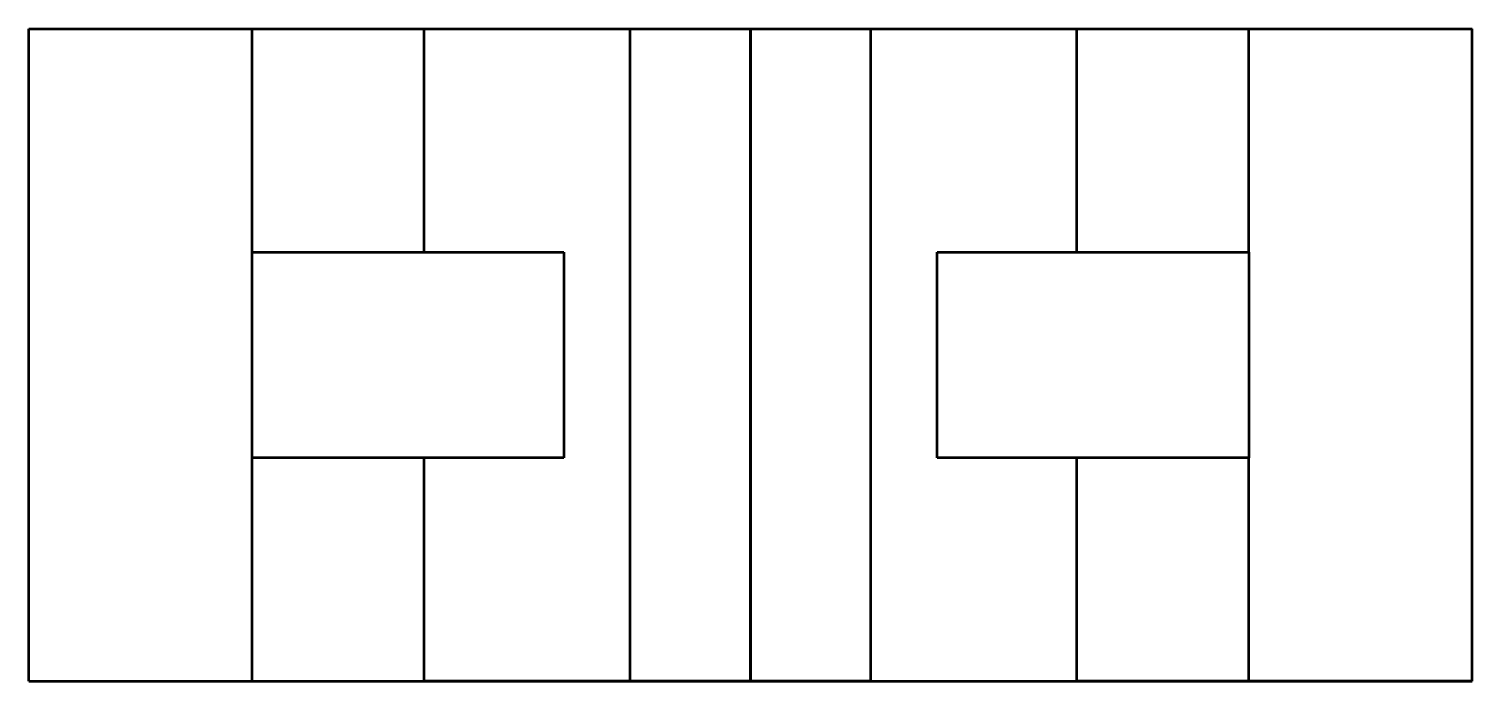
# Model space of a CAD drawing. Header units: millimetres. Extents: x 0 to 84, y 0 to 38.
import ezdxf

# ---------------------------------------------------------------- set-up
doc = ezdxf.new("R2010")
doc.units = ezdxf.units.MM
doc.linetypes.add('HIDDEN2', pattern=[4.7625, 3.175, -1.5875])
doc.layers.add('front-HID', color=5, linetype='HIDDEN2')
doc.layers.add('kirtinis-HAT', color=7, linetype='Continuous')
for name, color, linetype, lineweight in [('front-VIS', 7, 'Continuous', 50), ('kirtinis-VIS', 7, 'Continuous', 50), ('top-VIS', 7, 'Continuous', 50)]:
    doc.layers.add(name, color=color, linetype=linetype, lineweight=lineweight)

msp = doc.modelspace()

# ---------------------------------------------------------------- hatches: boundary and pattern name
at = {"layer": 'kirtinis-HAT', "extrusion": (-1, 0, 0)}
h = msp.add_hatch(dxfattribs=at)
h.set_pattern_fill('ANSI31', color=256, style=0)
h.paths.add_polyline_path([(0, 0), (0, 12), (-38, 12), (-38, 0)])

# ---------------------------------------------------------------- linework, layer by layer
at = {"layer": 'front-HID'}
for p, q in [((13, 0, 22), (31.129, 0, 22)), ((52.871, 0, 22), (71, 0, 22))]:
    msp.add_line(p, q, dxfattribs=at)
at = {"layer": 'front-VIS'}
for p, q in [((0, 0, 12), (13, 0, 12)), ((0, 0), (0, 0, 12)), ((0, 0), (84, 0)), ((13, 0, 12), (13, 0, 43)), ((13, 0, 43), (23, 0, 43)), ((35, 0, 12), (23, 0, 43)), ((49, 0, 12), (35, 0, 12)), ((49, 0, 12), (61, 0, 43)), ((71, 0, 43), (61, 0, 43)), ((84, 0, 12), (71, 0, 12)), ((71, 0, 12), (71, 0, 43)), ((84, 0), (84, 0, 12))]:
    msp.add_line(p, q, dxfattribs=at)
at = {"layer": 'kirtinis-VIS'}
for p, q in [((42, 38), (42, 0)), ((42, 25, 43), (42, 38, 43)), ((42, 38, 12), (42, 38, 43)), ((42, 0, 12), (42, 38, 12)), ((42, 38, 12), (42, 38)), ((42, 13, 22), (42, 25, 22)), ((42, 25, 22), (42, 25, 43)), ((42, 0, 43), (42, 13, 43)), ((42, 13, 43), (42, 13, 22)), ((42, 0), (42, 0, 12)), ((42, 0, 12), (42, 0, 43))]:
    msp.add_line(p, q, dxfattribs=at)
at = {"layer": 'top-VIS'}
for p, q in [((0, 38), (13, 38)), ((0, 0), (0, 38)), ((13, 25), (13, 38)), ((13, 38), (23, 38)), ((23, 25), (23, 38)), ((23, 38), (35, 38)), ((35, 0), (35, 38)), ((35, 38), (49, 38)), ((49, 38), (61, 38)), ((49, 0), (49, 38)), ((61, 25), (61, 38)), ((61, 38), (71, 38)), ((71, 25), (71, 38)), ((71, 38), (84, 38)), ((84, 0), (84, 38)), ((13, 25), (23, 25)), ((13, 13), (13, 25)), ((23, 25), (31.129, 25)), ((31.129, 25), (31.129, 13)), ((52.871, 13), (52.871, 25)), ((52.871, 25), (61, 25)), ((61, 25), (71, 25)), ((71, 25), (71, 13)), ((23, 13), (13, 13)), ((13, 0), (13, 13)), ((31.129, 13), (23, 13)), ((23, 0), (23, 13)), ((61, 13), (52.871, 13)), ((71, 13), (61, 13)), ((61, 0), (61, 13)), ((71, 0), (71, 13)), ((0, 0), (13, 0)), ((13, 0), (23, 0)), ((35, 0), (23, 0)), ((49, 0), (35, 0)), ((49, 0), (61, 0)), ((71, 0), (61, 0)), ((84, 0), (71, 0))]:
    msp.add_line(p, q, dxfattribs=at)

doc.saveas('drawing.dxf')
